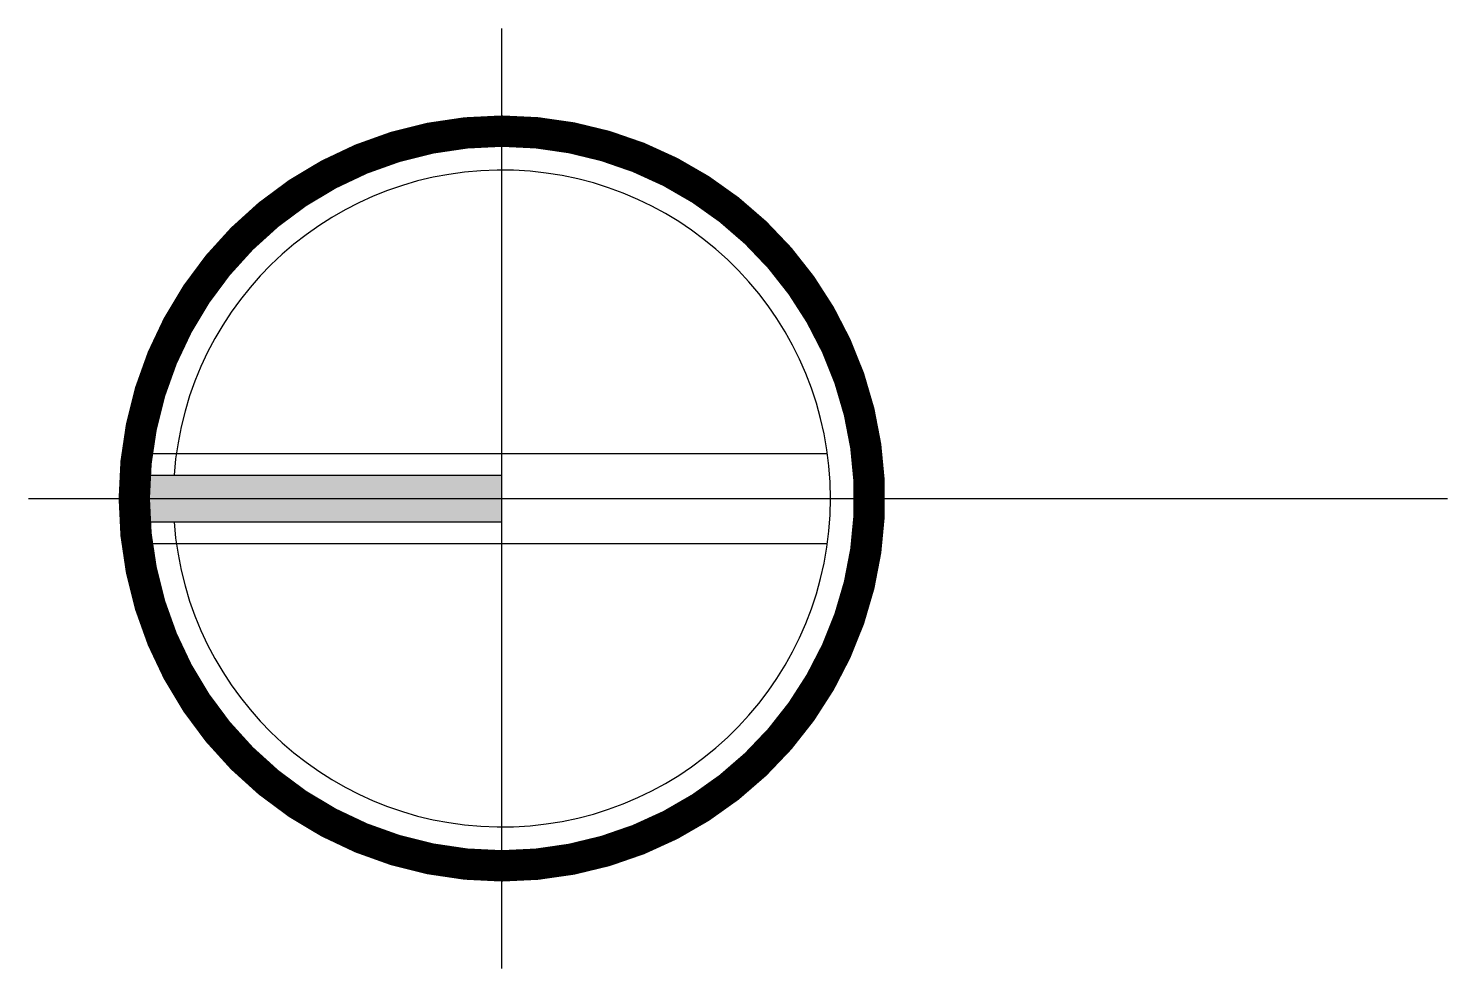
# Model space of a CAD drawing. Header units: metres. Extents: x -11.7 to 23.4, y -11.7 to 11.7.
import ezdxf

# ---------------------------------------------------------------- set-up
doc = ezdxf.new("R2010")
doc.units = ezdxf.units.M

msp = doc.modelspace()

# ---------------------------------------------------------------- linework, layer by layer
for p, q in [((0, -11.66), (0, 11.66)), ((-9.043, 1.115), (8.069, 1.115)), ((-8.722, 0.577), (0, 0.577)), ((-11.736, 0), (23.439, 0)), ((-8.722, -0.577), (0, -0.577)), ((-9.043, -1.115), (8.069, -1.115))]:
    msp.add_line(p, q)
msp.add_lwpolyline([(0, -9.111, 0.778, 0.778, 1), (0, 9.111, 0.778, 0.778, 1)], format="xyseb", close=True)
msp.add_arc((0, 0), 8.145, 184.0608, 175.9392)
msp.add_solid([(0, -0.577), (0, 0.577), (-8.722, -0.577), (-8.722, 0.577)])

doc.saveas('drawing.dxf')
